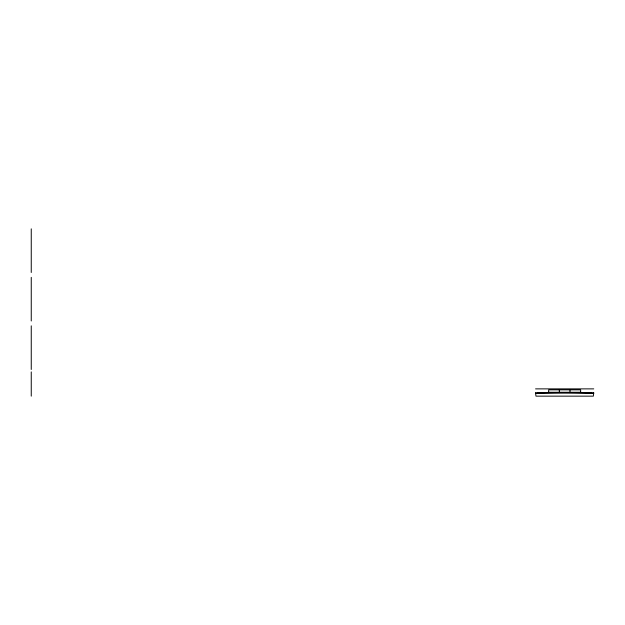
<?xml version="1.0" encoding="UTF-8"?>
<svg xmlns="http://www.w3.org/2000/svg" width="625" height="625" viewBox="0 0 625 625"><rect width="100%" height="100%" fill="white"/><g stroke="black" fill="none" stroke-linecap="round" stroke-linejoin="round"><path stroke-width="0.94" d="M540.406 392.508L535.562 393.141L535.984 396.148L593.328 396.148L593.75 392.711M535.562 388.875L593.75 388.875M548.656 392.266L580.656 392.266M588.898 392.508L593.75 393.141L535.562 393.141L535.562 392.711M580.656 392.547L580.656 389.844L548.656 389.844L548.656 392.547M569.992 389.844L569.992 392.547M559.32 389.844L559.32 392.547M31.25 228.852L31.25 272.492M31.25 277.344L31.25 320.984M31.25 325.836L31.25 369.477M31.25 371.898L31.25 396.148M544.898 392.508L537.984 393.141A579.953 579.953 0 0 1 591.328 393.141L584.414 392.508L544.898 392.508"/></g></svg>
